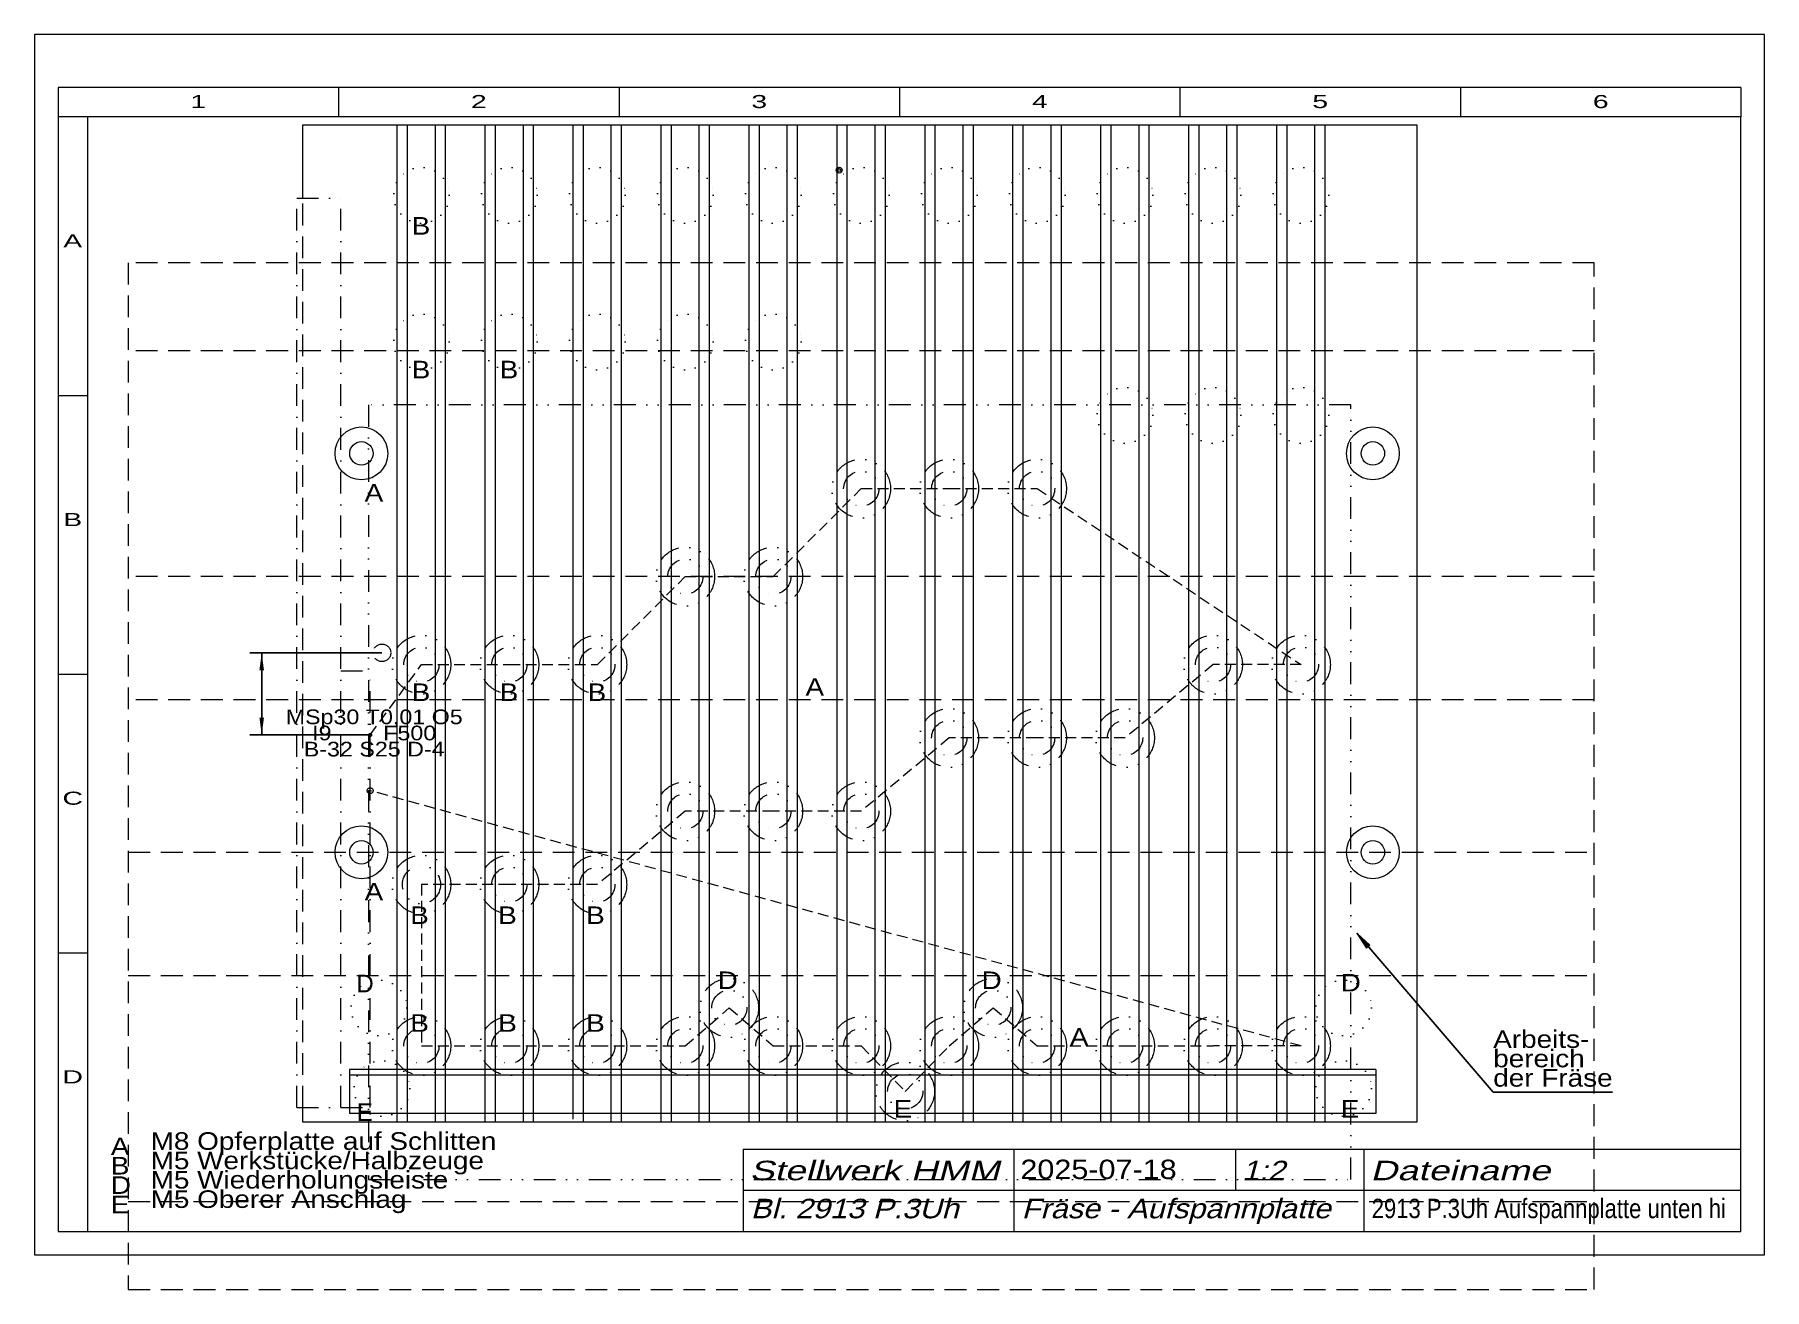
# Model space of a CAD drawing. Extents: x 2 to 592, y -10 to 418.
import ezdxf
from ezdxf.enums import TextEntityAlignment as Align

# ---------------------------------------------------------------- set-up
doc = ezdxf.new("R2010")
doc.units = 0
doc.header["$LTSCALE"] = 14.85
for name, pattern in [('DASHDOT', [1, 0.5, -0.25, 0, -0.25]), ('DASHED', [0.75, 0.5, -0.25]), ('DIVIDE', [1.25, 0.5, -0.25, 0, -0.25, 0, -0.25]), ('DOT', [0.25, 0, -0.25]), ('HIDDEN', [0.375, 0.25, -0.125]), ('PHANTOM', [2.5, 1.25, -0.25, 0.25, -0.25, 0.25, -0.25])]:
    doc.linetypes.add(name, pattern=pattern)
for name, color, linetype, lineweight in [('2913_0 Y-SCHLITTEN', 30, 'CONTINUOUS', 0), ('2913_1 AUFSPANNPLATTE', 7, 'CONTINUOUS', 18), ('2913_1O', 14, 'CONTINUOUS', 0), ('2913_3U', 14, 'CONTINUOUS', 0), ('2913__ FRÄSE - AUFSPANNPLATTE', 7, 'CONTINUOUS', 18), ('BEMASSUNG', 7, 'CONTINUOUS', 25), ('BESCHRIFTUNG', 7, 'CONTINUOUS', 25), ('MASSGRENZEN', 172, 'CONTINUOUS', 25), ('MASSLINIEN', 172, 'CONTINUOUS', 25), ('MASSTEXTE', 212, 'CONTINUOUS', 25), ('STANDARD', 7, 'CONTINUOUS', 0)]:
    doc.layers.add(name, color=color, linetype=linetype, lineweight=lineweight)
doc.styles.add('Arial', font='arial.ttf')

# ---------------------------------------------------------------- blocks, each defined once
blk = doc.blocks.new('D298014208')
at = {"layer": 'MASSGRENZEN'}
for points in [[(79.46, 207.23), (80.24, 201.28), (78.68, 201.28)], [(79.46, 179.23), (78.68, 185.18), (80.24, 185.18)]]:
    blk.add_solid(points, dxfattribs=at)
at = {"layer": 'MASSLINIEN', "color": 172}
for p, q in [((120.47, 207.23), (75.46, 207.23)), ((79.46, 207.23), (79.46, 179.23)), ((116.45, 179.23), (75.46, 179.23))]:
    blk.add_line(p, q, dxfattribs=at)
blk = doc.blocks.new('_A481321296', base_point=(452.98, 57.52))
at = {"layer": '2913_1O', "linetype": 'CONTINUOUS'}
blk.add_hatch(color=172, dxfattribs=at).paths.add_polyline_path([(457.45, 107.62), (452.98, 111.62), (456.27, 106.6)])
at = {"layer": '2913_1O', "color": 7, "linetype": 'CONTINUOUS', "lineweight": 25}
for p, q in [((452.98, 111.62), (499.51, 57.52)), ((499.51, 57.52), (540.23, 57.52))]:
    blk.add_line(p, q, dxfattribs=at)
at = {"layer": '2913_1O', "color": 172, "linetype": 'CONTINUOUS', "lineweight": 0}
for p, q in [((457.45, 107.62), (452.98, 111.62)), ((452.98, 111.62), (456.27, 106.6)), ((456.27, 106.6), (457.45, 107.62))]:
    blk.add_line(p, q, dxfattribs=at)

msp = doc.modelspace()

# ---------------------------------------------------------------- linework, layer by layer
at = {"layer": '2913_0 Y-SCHLITTEN', "linetype": 'DASHED'}
for p, q in [((533.95, 340.23), (33.95, 340.23)), ((33.95, 340.23), (33.95, -9.77)), ((533.95, -9.77), (533.95, 340.23)), ((533.95, 310.23), (33.95, 310.23)), ((533.95, 233.23), (33.95, 233.23)), ((533.95, 191.23), (33.95, 191.23)), ((33.95, 139.23), (533.95, 139.23)), ((33.95, 97.23), (533.95, 97.23)), ((33.95, 20.23), (533.95, 20.23)), ((33.95, -9.77), (533.95, -9.77))]:
    msp.add_line(p, q, dxfattribs=at)
at = {"layer": '2913_0 Y-SCHLITTEN', "color": 30, "linetype": 'DIVIDE', "lineweight": 20}
for p, q in [((450.94, 291.73), (115.94, 291.73)), ((115.94, 291.73), (115.94, 27.73)), ((450.94, 27.73), (450.94, 291.73)), ((115.94, 27.73), (450.94, 27.73))]:
    msp.add_line(p, q, dxfattribs=at)
at = {"layer": '2913_1 AUFSPANNPLATTE'}
for p, q in [((93.45, 387.23), (473.45, 387.23)), ((93.45, 362.23), (93.45, 387.23)), ((125.7, 47.23), (125.7, 387.23)), ((129.2, 47.23), (129.2, 387.23)), ((138.7, 47.23), (138.7, 387.23)), ((142.2, 47.23), (142.2, 387.23)), ((155.7, 47.23), (155.7, 387.23)), ((159.2, 47.23), (159.2, 387.23)), ((168.7, 47.23), (168.7, 387.23)), ((172.2, 47.23), (172.2, 387.23)), ((185.7, 48.23), (185.7, 387.23)), ((189.2, 47.23), (189.2, 387.23)), ((198.7, 47.23), (198.7, 387.23)), ((202.2, 47.23), (202.2, 387.23)), ((215.7, 47.23), (215.7, 387.23)), ((219.2, 47.23), (219.2, 387.23)), ((228.7, 47.23), (228.7, 387.23)), ((232.2, 47.23), (232.2, 387.23)), ((245.7, 47.23), (245.7, 387.23)), ((249.2, 47.23), (249.2, 387.23)), ((258.7, 47.23), (258.7, 387.23)), ((262.2, 47.23), (262.2, 387.23)), ((275.7, 47.23), (275.7, 387.23)), ((279.2, 47.23), (279.2, 387.23)), ((288.7, 47.23), (288.7, 387.23)), ((292.2, 47.23), (292.2, 387.23)), ((305.7, 47.23), (305.7, 387.23)), ((309.2, 47.23), (309.2, 387.23)), ((318.7, 47.23), (318.7, 387.23)), ((322.2, 47.23), (322.2, 387.23)), ((335.7, 47.23), (335.7, 387.23)), ((339.2, 47.23), (339.2, 387.23)), ((348.7, 47.23), (348.7, 387.23)), ((352.2, 47.23), (352.2, 387.23)), ((365.7, 47.23), (365.7, 387.23)), ((369.2, 47.23), (369.2, 387.23)), ((378.7, 47.23), (378.7, 387.23)), ((382.2, 47.23), (382.2, 387.23)), ((395.7, 47.23), (395.7, 387.23)), ((399.2, 47.23), (399.2, 387.23)), ((408.7, 47.23), (408.7, 387.23)), ((412.2, 47.23), (412.2, 387.23)), ((425.7, 47.23), (425.7, 387.23)), ((429.2, 47.23), (429.2, 387.23)), ((438.7, 47.23), (438.7, 387.23)), ((442.2, 47.23), (442.2, 387.23)), ((473.45, 387.23), (473.45, 47.23)), ((459.45, 65.23), (109.45, 65.23)), ((109.45, 65.23), (109.45, 50.23)), ((459.45, 65.23), (459.45, 50.23)), ((459.45, 63.23), (109.45, 63.23)), ((93.45, 47.23), (93.45, 52.23)), ((473.45, 47.23), (93.45, 47.23)), ((459.45, 50.23), (109.45, 50.23))]:
    msp.add_line(p, q, dxfattribs=at)
at = {"layer": '2913_1 AUFSPANNPLATTE', "linetype": 'DASHDOT'}
for p, q in [((91.45, 52.23), (91.45, 362.23)), ((91.45, 362.23), (106.45, 362.23)), ((106.45, 52.23), (106.45, 362.23)), ((106.45, 201.08), (116.45, 201.08)), ((116.45, 52.23), (116.45, 201.08)), ((91.45, 52.23), (116.45, 52.23))]:
    msp.add_line(p, q, dxfattribs=at)
at = {"layer": '2913_1 AUFSPANNPLATTE', "linetype": 'DASHED'}
msp.add_line((93.45, 52.23), (93.45, 362.23), dxfattribs=at)
at = {"layer": '2913_1 AUFSPANNPLATTE', "linetype": 'DOT'}
for centre in [(133.95, 363.23), (163.95, 363.23), (193.95, 363.23), (223.95, 363.23), (253.95, 363.23), (283.95, 363.23), (313.95, 363.23), (343.95, 363.23), (373.95, 363.23), (403.95, 363.23), (433.95, 363.23), (133.95, 313.23), (163.95, 313.23), (193.95, 313.23), (223.95, 313.23), (253.95, 313.23), (373.95, 288.22), (403.95, 288.22), (433.95, 288.22), (119.45, 86.23), (448.45, 86.23), (120.45, 58.73), (448.45, 58.73)]:
    msp.add_circle(centre, 9.5, dxfattribs=at)
at = {"layer": '2913_1 AUFSPANNPLATTE'}
for centre, radius in [((113.47, 275.23), 9), ((458.45, 275.23), 9), ((113.47, 275.23), 4), ((458.45, 275.23), 4), ((113.47, 139.23), 9), ((458.45, 139.23), 9), ((113.47, 139.23), 4), ((458.45, 139.23), 4)]:
    msp.add_circle(centre, radius, dxfattribs=at)
at = {"layer": '2913_1 AUFSPANNPLATTE', "linetype": 'DASHED'}
msp.add_circle((120.47, 207.23), 3, dxfattribs=at)
at = {"layer": '2913_3U', "linetype": 'HIDDEN'}
for p, q in [((253.95, 233.23), (283.95, 263.22)), ((283.95, 263.22), (313.95, 263.22)), ((313.95, 263.22), (343.95, 263.22)), ((343.95, 263.22), (433.95, 203.23)), ((193.95, 203.22), (223.95, 233.23)), ((223.95, 233.23), (253.95, 233.23)), ((116.45, 179.23), (133.95, 203.22)), ((133.95, 203.22), (163.95, 203.22)), ((163.95, 203.22), (193.95, 203.22)), ((403.95, 203.23), (373.95, 178.23)), ((433.95, 203.23), (403.95, 203.23)), ((313.95, 178.23), (283.95, 153.23)), ((343.95, 178.23), (313.95, 178.23)), ((373.95, 178.23), (343.95, 178.23)), ((433.95, 73.23), (116.45, 160.23)), ((223.95, 153.23), (193.95, 128.23)), ((253.95, 153.23), (223.95, 153.23)), ((283.95, 153.23), (253.95, 153.23)), ((163.95, 128.23), (133.95, 128.23)), ((133.95, 128.23), (133.95, 73.23)), ((193.95, 128.23), (163.95, 128.23)), ((223.95, 73.23), (238.95, 86.23)), ((238.95, 86.23), (253.95, 73.23)), ((313.95, 73.23), (328.95, 86.23)), ((328.95, 86.23), (343.95, 73.23)), ((133.95, 73.23), (163.95, 73.23)), ((163.95, 73.23), (193.95, 73.23)), ((193.95, 73.23), (223.95, 73.23)), ((253.95, 73.23), (283.95, 73.23)), ((283.95, 73.23), (298.95, 57.73)), ((298.95, 57.73), (313.95, 73.23)), ((343.95, 73.23), (373.95, 73.23)), ((373.95, 73.23), (403.95, 73.23)), ((433.95, 73.23), (403.95, 73.23))]:
    msp.add_line(p, q, dxfattribs=at)
at = {"layer": '2913_3U', "linetype": 'DIVIDE'}
for centre, radius in [((283.95, 263.22), 10), ((313.95, 263.22), 10), ((343.95, 263.22), 10), ((283.95, 263.22), 6), ((313.95, 263.22), 6), ((343.95, 263.22), 6), ((223.95, 233.23), 10), ((253.95, 233.23), 10), ((223.95, 233.23), 6), ((253.95, 233.23), 6), ((133.95, 203.22), 10), ((163.95, 203.22), 10), ((193.95, 203.22), 10), ((403.95, 203.23), 10), ((433.95, 203.23), 10), ((133.95, 203.22), 6), ((163.95, 203.22), 6), ((193.95, 203.22), 6), ((403.95, 203.23), 6), ((433.95, 203.23), 6), ((313.95, 178.23), 10), ((313.95, 178.23), 6), ((343.95, 178.23), 10), ((343.95, 178.23), 6), ((373.95, 178.23), 10), ((373.95, 178.23), 6), ((223.95, 153.23), 10), ((253.95, 153.23), 10), ((283.95, 153.23), 10), ((223.95, 153.23), 6), ((253.95, 153.23), 6), ((283.95, 153.23), 6), ((133.95, 128.23), 10), ((163.95, 128.23), 10), ((193.95, 128.23), 10), ((133.95, 128.23), 6.5), ((163.95, 128.23), 6), ((193.95, 128.23), 6), ((238.95, 86.23), 10), ((328.95, 86.23), 10), ((238.95, 86.23), 6), ((328.95, 86.23), 6), ((133.95, 73.23), 10), ((163.95, 73.23), 10), ((193.95, 73.23), 10), ((223.95, 73.23), 10), ((253.95, 73.23), 10), ((283.95, 73.23), 10), ((313.95, 73.23), 10), ((343.95, 73.23), 10), ((373.95, 73.23), 10), ((403.95, 73.23), 10), ((433.95, 73.23), 10), ((133.95, 73.23), 6), ((163.95, 73.23), 6), ((193.95, 73.23), 6), ((223.95, 73.23), 6), ((253.95, 73.23), 6), ((283.95, 73.23), 6), ((313.95, 73.23), 6), ((343.95, 73.23), 6), ((373.95, 73.23), 6), ((403.95, 73.23), 6), ((433.95, 73.23), 6), ((298.95, 57.73), 10), ((298.95, 57.73), 6)]:
    msp.add_circle(centre, radius, dxfattribs=at)
at = {"layer": '2913_3U', "linetype": 'PHANTOM'}
for centre, radius in [((116.45, 179.23), 0.5), ((116.45, 160.23), 1)]:
    msp.add_circle(centre, radius, dxfattribs=at)
at = {"layer": '2913__ FRÄSE - AUFSPANNPLATTE'}
for radius in [1, 0.5]:
    msp.add_circle((276.45, 371.8), radius, dxfattribs=at)
at = {"layer": 'STANDARD'}
for p, q in [((592, 418), (2, 418)), ((2, 418), (2, 2)), ((592, 2), (592, 418)), ((584, 400), (10, 400)), ((10, 400), (10, 390)), ((105.67, 400), (105.67, 390)), ((201.33, 400), (201.33, 390)), ((297, 400), (297, 390)), ((392.67, 400), (392.67, 390)), ((488.33, 400), (488.33, 390)), ((584, 400), (584, 390)), ((10, 390), (10, 10)), ((20, 390), (10, 390)), ((20, 390), (20, 10)), ((584, 390), (20, 390)), ((584, 10), (584, 390)), ((10, 295), (20, 295)), ((10, 200), (20, 200)), ((10, 105), (20, 105)), ((10, 10), (20, 10)), ((20, 10), (584, 10)), ((2, 2), (592, 2))]:
    msp.add_line(p, q, dxfattribs=at)
at = {"layer": 'STANDARD', "lineweight": 0}
for p, q in [((243.64, 38), (584, 38)), ((243.64, 38), (243.64, 10)), ((336.04, 38), (336.04, 10)), ((411.64, 38), (411.64, 24)), ((455.43, 38), (455.43, 10)), ((243.64, 24), (584, 24))]:
    msp.add_line(p, q, dxfattribs=at)

# ---------------------------------------------------------------- block references
at = {"layer": '2913_1O'}
msp.add_blockref('_A481321296', (452.98, 57.52), dxfattribs=at)
at = {"layer": 'BEMASSUNG'}
msp.add_blockref('D298014208', (0, 0), dxfattribs=at)

# ---------------------------------------------------------------- texts
at = {"layer": '2913_0 Y-SCHLITTEN', "linetype": 'DASHED', "insert": (499.51, 59.26), "char_height": 6, "attachment_point": 7, "line_spacing_factor": 0.66, "style": 'Arial'}
msp.add_mtext('\\W1.135040;Arbeits-\\Pbereich\\Pder Fräse', dxfattribs=at)
at = {"layer": '2913_3U', "insert": (117.83, 179.88), "char_height": 5, "attachment_point": 5, "line_spacing_factor": 0.66, "style": 'Arial'}
msp.add_mtext('\\W1.135084;MSp30 T0,01 O5\\PI9        F500\\PB-32 S25 D-4', dxfattribs=at)
at = {"layer": 'BESCHRIFTUNG', "style": 'Arial'}
for s, height, width, p in [('B', 6, 1.134916, (130.63, 355.81)), ('B', 6, 1.134916, (130.63, 306.81)), ('B', 6, 1.134916, (160.63, 306.81)), ('A', 6, 1.134916, (114.57, 264.82)), ('B', 6, 1.134916, (130.63, 196.81)), ('B', 6, 1.134916, (160.63, 196.81)), ('B', 6, 1.134916, (190.63, 196.81)), ('A', 6, 1.134916, (264.94, 198.6)), ('A', 6, 1.134916, (114.57, 128.82)), ('B', 6, 1.134916, (130.12, 120.78)), ('B', 6, 1.134916, (160.12, 120.78)), ('B', 6, 1.134916, (190.12, 120.78)), ('D', 6, 0.972763, (111.77, 97.49)), ('D', 6, 1.134937, (234.99, 98.61)), ('D', 6, 1.134937, (324.99, 98.61)), ('D', 6, 1.134937, (447.49, 97.8)), ('B', 6, 1.134916, (130.12, 84.04)), ('B', 6, 1.134916, (160.12, 84.04)), ('B', 6, 1.134916, (190.12, 84.04)), ('A', 6, 1.134916, (355.09, 79.29)), ('E', 6, 0.973041, (111.89, 53.69)), ('E', 6, 1.134916, (294.99, 54.81)), ('E', 6, 1.134916, (447.49, 54.81)), ('2025-07-18', 6.6, 1.130203, (338.23, 34.45)), ('2913 P.3Uh Aufspannplatte unten hi', 6.6, 0.815596, (458.06, 21.12))]:
    msp.add_text(s, height=height, dxfattribs=dict(at, width=width)).set_placement(p, align=Align.TOP_LEFT)
at = {"layer": 'BESCHRIFTUNG', "style": 'Arial', "oblique": 15}
for s, width, p in [('Stellwerk HMM', 1.365378, (245.83, 34.08)), ('1:2', 1.134865, (413.83, 34.08)), ('Dateiname', 1.365343, (457.62, 34.08)), ('Bl. 2913 P.3Uh', 1.134944, (246.27, 21.12)), ('Fräse - Aufspannplatte', 1.121609, (338.67, 21.12))]:
    msp.add_text(s, height=6.65, dxfattribs=dict(at, width=width)).set_placement(p, align=Align.TOP_LEFT)
at = {"layer": 'BESCHRIFTUNG', "char_height": 6, "attachment_point": 7, "line_spacing_factor": 0.66, "style": 'Arial'}
for s, insert in [('\\W1.134916;A\\PB\\PD\\PE', (28, 16.19)), ('\\W1.135076;M8 Opferplatte auf Schlitten\\PM5 Werkstücke/Halbzeuge\\PM5 Wiederholungsleiste\\PM5 Oberer Anschlag', (41.59, 16.19))]:
    msp.add_mtext(s, dxfattribs=dict(at, insert=insert))
at = {"layer": 'STANDARD', "style": 'Arial'}
for s, width, p in [('1', 1.547923, (57.83, 392.95)), ('2', 1.547922, (153.5, 392.95)), ('3', 1.547923, (249.17, 392.95)), ('4', 1.547923, (344.83, 392.95)), ('5', 1.547922, (440.5, 392.95)), ('6', 1.547923, (536.17, 392.95)), ('A', 1.547987, (15, 345.45)), ('B', 1.547987, (15, 250.45)), ('C', 1.548103, (15, 155.45)), ('D', 1.548104, (15, 60.45))]:
    msp.add_text(s, height=4.46, dxfattribs=dict(at, width=width)).set_placement(p, align=Align.CENTER)

doc.saveas('drawing.dxf')
